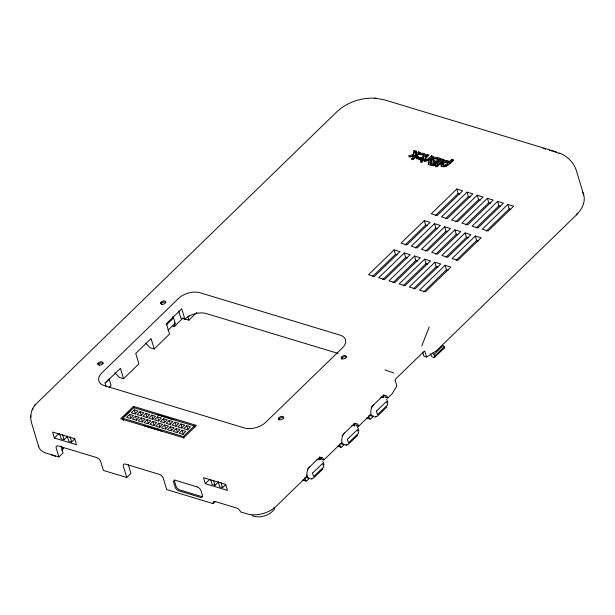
<?xml version="1.0" encoding="UTF-8"?>
<svg xmlns="http://www.w3.org/2000/svg" width="615" height="615" viewBox="0 0 615 615"><rect width="100%" height="100%" fill="white"/><g stroke="black" fill="none" stroke-linecap="round" stroke-linejoin="round"><path stroke-width="0.92" d="M430.369 162.944L431.561 161.783L434.936 162.56L435.297 163.751L433.736 165.258L430.992 164.374L430.369 162.944L433.383 164.074L433.736 165.258M430.731 164.136L430.377 162.637M448.927 162.022L448.735 161.122C445.898 159.247 441.962 161.645 440.671 164.382C442.685 170.916 452.279 162.552 453.578 159.815L452.271 159.493L451.033 159.969L448.927 162.022L449.288 163.206L451.741 160.915L453.032 160.73M449.288 163.206L449.088 162.306C446.19 160.331 440.986 163.183 441.063 166.58M38.73 446.651L31.55 422.874C29.781 416.924 31.019 410.197 34.778 405.262M30.75 417.285L30.811 415.694M433.014 160.108L434.482 158.678L438.111 159.477L438.472 160.669L436.55 162.529L433.675 161.591L433.014 160.108L436.196 161.345L436.55 162.529M420.183 153.458L418.938 153.081C416.263 157.74 414.748 154.173 416.278 151.198L414.033 150.514L413.103 154.688L413.465 155.872L409.536 156.994M415.994 155.157L416.032 154.642M412.311 159.516L415.356 156.556L415.002 155.364L411.95 158.324L411.865 159.124L413.119 159.569L420.452 152.459L418.577 151.89L416.424 153.981L415.64 153.965M421.952 159.554L422.313 160.746L423.843 159.177L423.481 157.986L421.921 159.846L423.312 160.538L428.978 155.034L427.11 154.473L425.003 156.518L425.365 157.701L427.471 155.656L427.11 154.473M435.612 165.804L436.965 166.78L438.141 165.65L436.266 165.081L435.612 165.804L435.966 166.996L436.627 166.273L437.872 166.65M437.273 164.19L438.626 165.174L444.299 159.669L442.423 159.101L437.48 163.905L437.634 165.381M278.549 418.784L278.633 418.138A2.683 1.576 -16.8 0 1 281.355 416.455A2.683 1.576 -16.8 0 1 283.73 417.431L283.646 418.077A2.683 1.576 -16.8 0 1 280.917 419.761A2.683 1.576 -16.8 0 1 278.549 418.784L278.903 419.976L278.633 418.138M341.264 357.93L341.348 357.284A2.683 1.576 -16.8 0 1 344.077 355.593A2.683 1.576 -16.8 0 1 346.453 356.569L346.368 357.215A2.683 1.576 -16.8 0 1 343.639 358.906A2.683 1.576 -16.8 0 1 341.264 357.93L341.625 359.114L341.348 357.284M425.003 156.518C427.463 152.958 420.898 152.32 419 154.242L423.243 154.849C425.019 157.148 421.383 160.077 419.23 158.878L418.73 156.956L416.855 156.387L416.463 157.655C417.662 160.246 421.629 159.539 423.481 157.986M419.038 158.532L418.73 156.956M416.824 158.839L416.855 156.387M413.465 155.872L414.395 151.705L414.033 150.514M447.52 162.252L447.828 164.497L445.568 166.342L443.446 166.127L443.177 163.844L445.429 162.045L447.52 162.252L447.466 163.306L445.206 165.151L443.638 165.251L442.931 164.466M443.292 165.658L443.538 165.035M421.744 345.938L429.201 327.042M61.692 450.257L63.245 448.504A7.664 4.497 -16.8 0 0 63.283 447.29M32.241 409.728L32.526 409.098M32.595 408.937L32.872 408.329M576.409 214.912L577.362 213.082M425.365 157.701L425.718 157.186M34.947 405.039L336.513 112.099C346.622 102.413 360.967 97.478 374.889 98.192M34.417 405.746L35.293 404.578M342.017 435.643L342.517 435.082M172.754 325.804L174.099 326.757L175.106 325.712L174.299 323.029L175.167 323.298L167.941 330.317M54.335 438.034L76.483 444.73L74.746 438.741L52.598 432.045L54.335 438.034L58.517 433.967L60.178 434.474M105.127 382.814L109.093 378.963L111.069 385.497L109.086 387.427M166.327 324.966L173.553 317.947L172.415 316.786M174.099 326.757L183.001 318.047M114.774 372.721L119.479 377.479L123.561 378.709L138.89 363.834L135.754 353.433L151.082 338.55L154.227 348.959L169.556 334.083L166.411 323.675L181.748 308.799L184.884 319.208A15.713 9.217 -16.8 0 1 206.363 313.581L338.004 353.394M189.259 315.549L187.936 316.833L188.936 320.146L196.9 312.42M59.609 433.736L61.154 438.833L64.068 439.717L67.258 436.619M67.189 436.027L68.726 441.124L71.64 442.008L74.83 438.91M38.499 445.452A21.087 12.361 -16.8 0 0 38.914 447.228L39.145 447.789A21.087 12.361 -16.8 0 0 43.965 452.271A21.102 12.369 -16.8 0 0 46.179 453.117L58.909 456.968L63.091 452.909L60.939 445.775M133.463 406.377L120.686 418.777L183.631 437.811L196.408 425.411L133.463 406.377L134.001 408.16M123.53 420.721L122.777 418.223L133.701 407.63L194.309 425.964L194.817 427.625M124.76 416.355L130.103 411.174M129.611 414.379L126.59 417.308L130.38 418.454L133.401 415.525L129.611 414.379L130.864 418.538M134.255 409.867L131.241 412.796L135.023 413.941L138.044 411.012L134.255 409.867L135.515 414.033M135.438 416.14L132.417 419.069L136.207 420.214L139.228 417.285L135.438 416.14L136.699 420.299M140.082 411.635L137.068 414.564L140.85 415.709L143.872 412.78L140.082 411.635L141.342 415.794M141.266 417.9L138.244 420.829L142.034 421.975L145.055 419.046L141.266 417.9L142.526 422.067M145.916 413.395L142.895 416.324L146.685 417.47L149.699 414.541L145.916 413.395L147.169 417.554M147.093 419.668L144.079 422.597L147.861 423.743L150.883 420.814L147.093 419.668L148.353 423.827M151.744 415.156L148.722 418.085L152.512 419.23L155.534 416.301L151.744 415.156L152.997 419.315M420.952 160.446L420.391 161.707L421.652 162.152L422.82 161.015L420.952 160.446L421.306 161.637L422.559 162.014M152.927 421.429L149.906 424.358L153.689 425.503L156.71 422.574L152.927 421.429L154.181 425.588M157.571 416.916L154.549 419.853L158.339 420.998L161.361 418.062L157.571 416.916L158.824 421.083M420.86 162.068L421.306 161.637M425.173 159.177C420.575 163.836 433.929 159.116 433.337 156.356L431.469 155.787L427.902 159.131L425.173 159.177L425.534 160.361L428.255 160.323L431.822 156.979L431.469 155.787M424.519 161.345L425.534 160.361M158.755 423.189L155.733 426.118L159.523 427.264L162.537 424.335L158.755 423.189L160.008 427.348M163.398 418.684L160.377 421.613L164.167 422.759L167.188 419.83L163.398 418.684L164.651 422.843M164.582 424.95L161.561 427.886L165.35 429.032L168.372 426.103L164.582 424.95L165.835 429.116M169.225 420.445L166.204 423.374L169.994 424.519L173.015 421.59L169.225 420.445L170.486 424.604M433.383 164.074L434.936 162.56M436.196 161.345L438.111 159.477M437.842 165.089L442.785 160.292L444.03 160.669M170.409 426.718L167.388 429.647L171.178 430.792L174.199 427.863L170.409 426.718L171.662 430.877M175.052 422.205L172.031 425.142L175.821 426.287L178.842 423.351L175.052 422.205L176.313 426.372M176.236 428.478L173.215 431.407L177.005 432.553L180.026 429.624L176.236 428.478L177.497 432.637M180.879 423.973L177.866 426.902L181.648 428.048L184.669 425.119L180.879 423.973L182.14 428.132M58.909 456.968L56.219 448.051A3.836 2.053 45.9 0 1 58.233 445.96L96.886 457.652A3.836 2.053 45.9 0 1 100.699 461.504L103.389 470.421L126.752 477.486L130.934 473.435L128.312 464.74M182.063 430.239L179.042 433.175L182.832 434.321L185.853 431.384L182.063 430.239L183.324 434.405M186.714 425.734L183.693 428.663L187.475 429.808L190.496 426.879L186.714 425.734L187.967 429.893M122.777 418.223L183.393 436.558L194.309 425.964M394.1 249.89L368.546 274.682L374.374 276.443L399.927 251.65L394.1 249.89L395.445 254.349L397.113 254.856M424.296 220.593L401.065 243.133L406.899 244.893L430.123 222.353L424.296 220.593L425.642 225.044L427.31 225.551M456.822 189.028L431.269 213.828L437.096 215.588L462.649 190.796L456.822 189.028L458.167 193.487L459.828 193.994M372.582 276.535L395.445 254.349M405.147 244.939L425.642 225.044M435.305 215.673L458.167 193.487M404.293 252.973L378.74 277.765L384.575 279.525L410.128 254.733L404.293 252.973L405.646 257.431L407.307 257.939M434.498 223.675L411.266 246.215L417.093 247.976L440.325 225.436L434.498 223.675L435.843 228.134L437.511 228.634M467.016 192.118L441.462 216.911L447.297 218.671L472.85 193.879L467.016 192.118L468.361 196.577L470.029 197.077M382.784 279.617L405.646 257.431M415.348 248.022L435.843 228.134M445.498 218.756L468.361 196.577M414.495 256.055L388.941 280.847L394.769 282.616L420.322 257.816L414.495 256.055L415.84 260.522L417.508 261.021M444.699 226.758L421.467 249.298L427.294 251.066L450.526 228.526L444.699 226.758L446.044 231.217L447.705 231.724M477.217 195.201L451.664 219.993L457.491 221.761L483.044 196.961L477.217 195.201L478.562 199.66L480.23 200.159M392.977 282.708L415.84 260.522M425.542 251.105L446.044 231.217M455.7 221.846L478.562 199.66M424.696 259.146L399.143 283.938L404.97 285.706L430.523 260.906L424.696 259.146L426.041 263.604L427.709 264.112M454.9 229.841L431.668 252.381L437.496 254.149L460.727 231.609L454.9 229.841L456.245 234.3L457.906 234.807M487.418 198.284L461.865 223.084L467.692 224.844L493.245 200.052L487.418 198.284L488.764 202.75L490.432 203.25M403.179 285.791L426.041 263.604M435.743 254.187L456.245 234.3M465.901 224.929L488.764 202.75M205.287 483.682L227.435 490.378L225.697 484.397L203.55 477.701L205.287 483.682L209.461 479.623M434.897 262.228L409.344 287.028L415.171 288.789L440.724 263.996L434.897 262.228L436.243 266.687L437.911 267.194M465.094 232.931L441.862 255.471L447.689 257.231L470.921 234.692L465.094 232.931L466.439 237.39L468.107 237.89M497.62 201.374L472.066 226.166L477.893 227.927L503.447 203.135L497.62 201.374L498.965 205.833L500.625 206.332M413.38 288.873L436.243 266.687M445.944 257.278L466.439 237.39M476.102 228.019L498.965 205.833M210.561 479.393L212.098 484.489L215.019 485.366L218.21 482.268M445.099 265.319L419.545 290.111L425.372 291.871L450.926 267.079L445.099 265.319L446.444 269.777L448.104 270.277M475.295 236.014L452.063 258.554L457.891 260.314L481.122 237.774L475.295 236.014L476.64 240.473L478.309 240.972M507.813 204.457L482.26 229.249L488.095 231.017L513.64 206.217L507.813 204.457L509.159 208.916L510.827 209.423M423.581 291.964L446.444 269.777M456.146 260.36L476.64 240.473M486.296 231.102L509.159 208.916M218.141 481.683L219.678 486.78L222.592 487.664L225.79 484.559M126.752 477.486L123.346 466.193A3.836 2.053 45.9 0 1 125.36 464.102L159.454 474.411A3.836 2.053 45.9 0 1 163.267 478.27L166.68 489.563L213.19 503.631L215.573 501.31M307.669 468.891L318.109 458.659A6.903 4.19 -73.2 0 1 323.913 459.951L342.025 442.37A6.903 4.19 -73.2 0 1 344.592 432.96M343.185 434.444L352.956 424.85A6.903 4.19 -73.2 0 1 358.753 426.141L371.068 414.195A6.903 4.19 -73.2 0 1 373.628 404.785M371.552 406.907L381.992 396.667A6.903 4.19 -73.2 0 1 387.788 397.966L392.201 393.685L396.821 385.913L395.03 379.97L395.622 378.971L423.535 351.88L424.804 351.08L426.595 357.031L436.381 350.819L575.725 215.611A40.252 23.601 -16.8 0 0 582.405 191.819M321.222 458.267L319.854 459.597L320.661 458.767L320.184 457.176M433.736 354.601L443.138 345.476L444.322 346.752L444.576 347.606L434.075 357.484L432.038 356.869L430.239 353.733M435.174 356.738L434.913 355.885L444.322 346.752M309.591 478.224L306.454 481.115L302.672 480.038M344.438 444.407L341.302 447.305L337.52 446.229M373.474 416.232L370.345 419.13L366.555 418.054M434.075 357.484L444.576 347.606M322.898 469.022L313.604 478.032L310.667 478.87M357.746 435.205L348.005 444.576L345 444.945M386.781 407.03L377.487 416.048L374.55 416.885M380.846 397.89L381.938 397.19L383.445 397.528M351.811 426.072L353.448 425.296L354.678 426.049M316.963 459.882L318.601 459.105L319.831 459.859M423.843 159.177L422.497 159.992M367.908 417.931L366.955 418.292M338.873 446.106L337.919 446.467M304.025 479.915L303.072 480.277M373.367 416.055L371.998 416.155L370.93 414.794M418.677 157.348L418.877 157.694C420.56 158.747 423.72 156.717 423.243 154.849M420.575 154.796L423.151 154.373L425.888 155.61M415.002 155.364L410.635 156.702L408.391 156.026L413.103 154.688M431.161 160.746C424.296 161.522 430.761 167.672 434.69 165.12L441.255 158.747C438.18 157.425 432.637 155.71 430.754 159.777L431.522 161.929L428.886 163.06L428.248 164.628M344.016 444.368L342.655 444.153L341.894 442.969M309.168 478.178L307.669 477.847L306.516 475.011M375.081 416.97L376.126 416.832M346.045 445.145L347.083 445.006M311.198 478.954L312.236 478.816M375.95 98.269L384.383 99.845L556.314 151.851M374.489 98.162L376.38 98.3M251.942 515.639L254.287 516.331A13.03 7.641 -16.8 0 0 272.091 511.665L274.428 509.42L273.89 507.636M543.091 148.323L545.713 149.114M549.333 150.206L552.078 151.036M552.993 151.313L558.243 152.904M414.395 151.705L415.894 152.159M440.771 159.685C437.849 158.332 432.799 157.232 431.115 160.969L431.522 161.929M417.216 157.578L419.084 158.147M426.595 357.031L423.927 356.223L422.651 351.972M182.77 318.286L188.936 320.146M184.884 319.208L180.81 317.97L178.711 311.036M387.788 397.966L385.459 397.259A6.903 4.19 -73.2 0 0 383.86 394.968M154.227 348.959L150.145 347.729L145.44 342.962M358.753 426.141L356.423 425.434A6.903 4.19 -73.2 0 0 355.485 423.697M323.913 459.951L321.576 459.244A6.903 4.19 -73.2 0 0 320.638 457.506M156.548 414.441L174.037 419.73M148.661 426.541L151.29 427.333M154.78 428.394L157.409 429.185M144.702 425.934L162.191 431.223M55.535 456.238L53.213 455.523A13.03 7.641 -16.8 0 1 50.914 454.485M385.021 369.907L393.831 373.021M559.419 152.951C567.453 156.125 574.202 162.852 576.562 171.254L583.743 195.032M447.328 163.129L448.035 163.913M369.869 419.169L368.423 415.848M340.833 447.351L339.388 444.022M305.986 481.161L304.54 477.84M356.931 426.541L357.323 426.887M432.26 352.995L434.913 355.885M386.689 399.135L387.957 402.717M357.653 427.31L358.922 430.892M322.806 461.127L324.074 464.702M221.054 482.567L222.592 487.664M213.474 480.277L215.019 485.366M62.522 434.621L64.068 439.717M452.271 159.493L452.625 160.676M451.817 159.554L452.171 160.746M451.379 159.723L451.741 160.915M445.206 165.151L445.568 166.342M442.423 159.101L442.785 160.292M444.391 165.335L444.745 166.519M443.638 165.251L443.992 166.434M443.084 164.935L443.446 166.127M436.266 165.081L436.627 166.273M427.902 159.131L428.255 160.323M427.233 159.416L427.594 160.607M426.533 159.493L426.895 160.684M420.629 157.932L420.983 159.124M418.577 151.89L418.938 153.081M419.976 158.024L420.337 159.216M418.877 157.694L419.23 158.878M416.278 151.198L416.639 152.382M416.424 153.981L416.786 155.172M416.201 154.104L416.563 155.295M415.878 154.142L416.24 155.326M415.725 154.096L416.078 155.28M411.758 158.593L412.119 159.785M383.114 394.868L383.898 397.474M354.079 423.043L354.863 425.649M319.231 456.853L320.015 459.459M173.553 317.947L175.167 323.298M160.676 302.634L161.038 303.825A2.683 1.576 -16.8 0 1 163.252 302.242A2.683 1.576 -16.8 0 1 165.827 302.572M183.393 436.558L183.893 438.218M123.561 378.709L120.417 368.308L105.088 383.183L106.195 386.843M97.962 363.496L98.315 364.687A2.683 1.576 -16.8 0 1 100.529 363.104A2.683 1.576 -16.8 0 1 103.105 363.434M70.102 436.911L71.64 442.008M62.507 447.105L63.061 448.927M308.177 477.54A3.836 2.329 -73.2 0 1 305.901 477.032M343.024 443.73A3.836 2.329 -73.2 0 1 340.748 443.223M381.854 396.99A3.836 2.329 -73.2 0 1 382.299 397.474M372.06 415.555A3.836 2.329 -73.2 0 1 369.784 415.048M213.19 503.631A3.836 2.053 45.9 0 1 215.204 501.54L236.706 508.044A3.836 2.053 45.9 0 1 240.519 511.895L247.253 513.932A21.087 12.369 -16.8 0 0 259.307 514.378L260.322 514.194A21.087 12.369 -16.8 0 0 276.058 506.383L307.185 476.179A6.903 4.19 -73.2 0 1 309.745 466.77M558.558 153.143A19.165 11.647 -73.2 0 1 559.012 153.55M174.86 479.777A3.836 2.053 45.9 0 0 174.645 481.614L175.99 486.073A3.836 2.053 45.9 0 0 179.795 489.932L201.305 496.428A3.836 2.053 45.9 0 0 202.643 496.474M278.987 419.33A2.683 1.576 -16.8 0 1 281.201 417.746A2.683 1.576 -16.8 0 1 283.776 418.077M341.709 358.476A2.683 1.576 -16.8 0 1 343.923 356.885A2.683 1.576 -16.8 0 1 346.499 357.215M312.458 473.15L313.704 476.579L323.874 466.846L322.568 463.495L312.458 473.15M347.306 439.341L348.551 442.769L358.722 433.037L357.415 429.677L347.306 439.341M376.342 411.166L377.587 414.595L387.757 404.862L386.451 401.503L376.342 411.166M178.604 298.398L101.944 372.782A15.713 9.217 -16.8 0 0 104.373 385.636L244.247 427.94A15.713 9.217 -16.8 0 0 265.718 422.313L342.378 347.929A15.713 9.217 -16.8 0 0 339.957 335.075L200.075 292.771A15.713 9.217 -16.8 0 0 178.604 298.398M197.231 486.934L175.729 480.43A3.836 2.053 45.9 0 0 173.714 482.521L175.06 486.972A3.836 2.053 45.9 0 0 178.873 490.832L200.375 497.335A3.836 2.053 45.9 0 0 202.389 495.244L201.043 490.785A3.836 2.053 45.9 0 0 197.231 486.934M99.422 365.149A2.683 1.576 -16.8 0 0 103.059 362.781A2.683 1.576 -16.8 0 0 98.915 362.458A2.683 1.576 -16.8 0 0 99.422 365.149M162.145 304.287A2.683 1.576 -16.8 0 0 165.781 301.927A2.683 1.576 -16.8 0 0 161.637 301.596A2.683 1.576 -16.8 0 0 162.145 304.287"/></g></svg>
